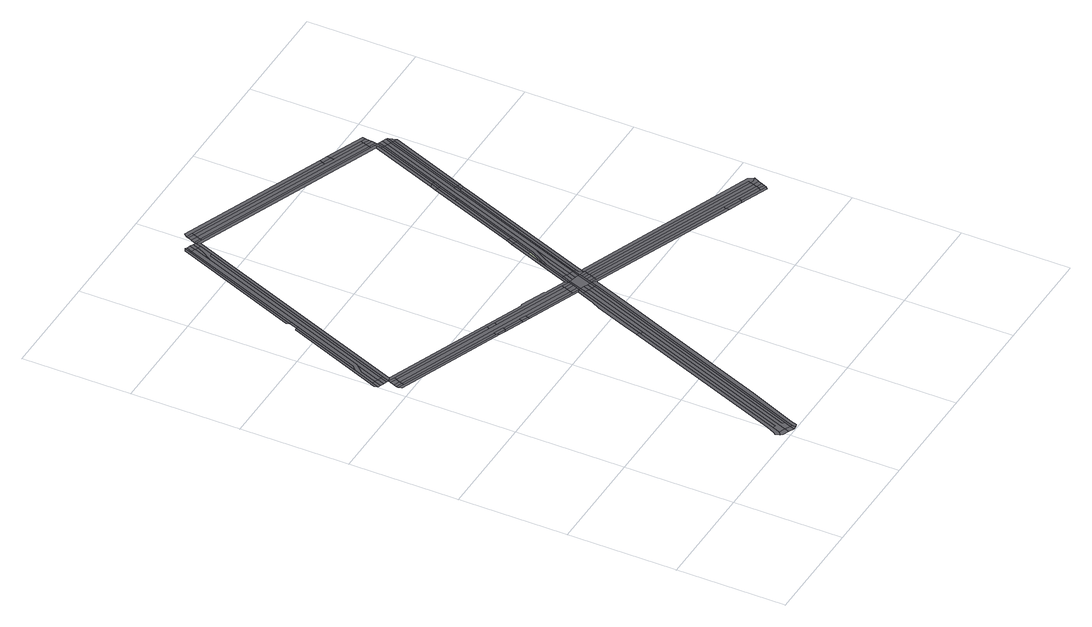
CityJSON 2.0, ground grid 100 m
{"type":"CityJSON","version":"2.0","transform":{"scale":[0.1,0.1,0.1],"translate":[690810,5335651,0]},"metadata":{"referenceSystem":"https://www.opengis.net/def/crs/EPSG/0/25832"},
"CityObjects":{
"object1":{"type":"GenericCityObject","geometry":[{"type":"MultiSurface","lod":"2","boundaries":[[[0,1,2,3]],[[0,4,5,6,7,8,9,10]],[[11,12,13,14,15,16,17,3,18]],[[19,20,21,14,13]],[[0,3,5,4]],[[20,22,6,14]],[[3,2,23,18]],[[6,17,16,15,14]],[[10,24,1,0]],[[25,26,27,28]],[[22,29,7,6]],[[29,30,31,7]],[[18,23,32,33]],[[31,26,25,7]],[[12,11,18,33]],[[28,27,9,8]],[[32,34,35,19]],[[30,36,37,26]],[[27,38,39,24]]],"semantics":{"surfaces":[{"type":"TrafficArea"}],"values":[0,0,0,0,0,0,0,0,0,0,0,0,0,0,0,0,0,0,0]}}]},
"object2":{"type":"GenericCityObject","geometry":[{"type":"MultiSurface","lod":"2","boundaries":[[[40,41,42,43]],[[44,45,46,43]],[[47,48,49,50]],[[51,52,40,53]],[[54,44,43,42]],[[55,56,57,58]],[[53,40,43,46]],[[52,59,41,40]],[[56,60,61,57]],[[48,62,63,49]],[[64,51,53,65]],[[59,66,67,41]],[[68,69,70,71]],[[32,54,42,72]],[[45,73,74,46]],[[58,57,48,47]],[[72,42,69,68]],[[41,67,71,70]],[[50,49,65,53]],[[56,55,46,74]],[[73,75,60,56]],[[76,64,49,63]],[[32,66,77,78,79,80,81,34]],[[57,61,62,48]]],"semantics":{"surfaces":[{"type":"TrafficArea"}],"values":[0,0,0,0,0,0,0,0,0,0,0,0,0,0,0,0,0,0,0,0,0,0,0,0]}}]},
"object3":{"type":"GenericCityObject","geometry":[{"type":"MultiSurface","lod":"2","boundaries":[[[82,83,84,85,86,87,88]],[[89,85,90,91]],[[92,86,85,89]],[[83,93,94,95,96,84]],[[85,84,97,98,99,90]],[[84,96,100,101,97]],[[100,102,103,101]],[[104,105,91,90]],[[88,87,106,107]],[[99,98,108,109,104,90]],[[64,110,86,92]],[[86,110,107,106]],[[111,112,105,104]],[[113,111,104,109,108,101,103]],[[113,103,102,114,115,116,117,118,119,120,112]],[[64,76,121,122,123,124,125]],[[124,126,127,128,129,94,93,82,125]]],"semantics":{"surfaces":[{"type":"TrafficArea"}],"values":[0,0,0,0,0,0,0,0,0,0,0,0,0,0,0,0,0]}}]},
"object4":{"type":"GenericCityObject","attributes":{"name":"Gabelsbergerstrasse"},"geometry":[{"type":"MultiSurface","lod":"2","boundaries":[[[105,130,131,92]],[[112,132,130,105]],[[66,64,92,131]]],"semantics":{"surfaces":[{"type":"TrafficArea"}],"values":[0,0,0]}}]},
"object5":{"type":"GenericCityObject","geometry":[{"type":"MultiSurface","lod":"2","boundaries":[[[133,134,135,136]],[[137,138,133,139]],[[140,141,142,143]],[[144,145,136,135]],[[146,142,141,147]],[[138,148,134,133]],[[139,133,136,149]],[[145,150,149,136]],[[151,152,144,135,153]],[[154,137,139,155]],[[150,156,157,149]],[[148,19,158,134]],[[149,157,142,146]],[[155,139,147,141]],[[134,158,153,135]],[[159,19,35,160,161]],[[156,162,143,142]],[[163,154,141,140]]],"semantics":{"surfaces":[{"type":"TrafficArea"}],"values":[0,0,0,0,0,0,0,0,0,0,0,0,0,0,0,0,0,0]}}]},
"object6":{"type":"GenericCityObject","geometry":[{"type":"MultiSurface","lod":"2","boundaries":[[[164,165,166]],[[167,168,130,169]],[[170,171,172,173]],[[174,175,176,177]],[[178,179,180,181]],[[182,172,171,183]],[[184,185,186,187,167]],[[187,188,168,167]],[[189,190,191,192]],[[193,194,195,196]],[[196,195,192,191]],[[175,174,167,169]],[[197,131,188,187]],[[179,178,198,199]],[[182,183,200,201]],[[177,202,203,174]],[[186,204,185,184,174,203,205,206,197,187]],[[181,180,207,208]],[[209,210,211,212,132,213]],[[152,159,161,214,215,216]],[[165,178,181,166]],[[217,180,179,218]],[[216,215,172,182]],[[171,217,218,183]],[[219,220,196,191]],[[195,212,211,192]],[[152,216,203,202]],[[220,175,193,196]],[[200,183,179,199]],[[221,66,131,197]],[[175,220,222,176]],[[169,212,195,194]],[[178,165,164,221,197,206,205,198]],[[169,130,132,212]],[[203,216,182,201]],[[190,223,219,191]],[[210,209,213,224,189,192,211]],[[215,214,161,160,173,172]],[[223,222,220]],[[77,66,164,166,181,208]],[[170,207,180,171]]],"semantics":{"surfaces":[{"type":"AuxiliaryTrafficArea"},{"type":"TrafficArea"}],"values":[0,1,1,1,1,1,1,1,1,1,1,1,1,1,1,1,1,1,1,1,1,1,1,1,1,1,1,1,1,1,1,1,1,1,1,1,1,1,1,1,1]}}]},
"object7":{"type":"GenericCityObject","geometry":[{"type":"MultiSurface","lod":"2","boundaries":[[[225,226,227,228]],[[229,230,231,232]],[[233,234,235,236]],[[228,227,237,238]],[[228,238,239,240,236]],[[239,229,232,241]],[[242,225,235,243]],[[225,228,236,235]],[[244,226,225,242]],[[234,245,246,247,243,235]],[[248,233,236,240]],[[237,112,249,250,251,238]],[[252,248,240,253]],[[254,213,132,244,242]],[[254,242,243,255]],[[229,239,238,251]],[[253,240,241,232]],[[256,252,232,231]],[[251,250,249,112,120,230,229]],[[255,243,247,246,245,257,258,213]]],"semantics":{"surfaces":[{"type":"TrafficArea"}],"values":[0,0,0,0,0,0,0,0,0,0,0,0,0,0,0,0,0,0,0,0]}}]}
},
"vertices":[
[65,3319,0],[39,3254,0],[72,3241,0],[98,3307,0],[126,3476,0],[194,3552,0],[925,5418,0],[894,5430,0],[163,3570,0],[123,3531,0],[43,3327,0],[908,5271,0],[933,5275,0],[981,5396,0],[958,5405,0],[928,5342,0],[880,5269,0],[852,5232,0],[131,3298,0],[1003,5451,0],[980,5460,0],[975,5447,0],[947,5474,0],[103,3229,0],[17,3263,0],[442,4278,0],[422,4285,0],[393,4212,0],[413,4205,0],[917,5487,0],[900,5494,0],[877,5438,0],[124,3221,0],[151,3291,0],[160,3239,0],[1020,5415,0],[874,5479,0],[410,4311,0],[369,4206,0],[7,3294,0],
[1866,2495,0],[1877,2525,0],[171,3176,0],[156,3137,0],[100,3158,0],[91,3137,0],[147,3115,0],[1338,2657,0],[1329,2633,0],[1389,2610,0],[1398,2634,0],[1917,2435,0],[1931,2471,0],[1854,2459,0],[115,3198,0],[1081,2756,0],[1072,2732,0],[1163,2697,0],[1172,2722,0],[1942,2500,0],[1083,2705,0],[1134,2685,0],[1320,2614,0],[1383,2590,0],[1908,2410,0],[1845,2434,0],[1952,2525,0],[1885,2550,0],[1123,2840,0],[1115,2816,0],[1185,2789,0],[1198,2812,0],[181,3199,0],[82,3114,0],[138,3092,0],[97,3083,0],[1876,2401,0],[1939,2557,0],[1746,2631,0],[1741,2644,0],[1517,2729,0],[1499,2726,0],
[1003,106,0],[998,100,0],[1055,76,0],[1942,2335,0],[1906,2348,0],[1055,162,0],[1029,172,0],[1963,2389,0],[1972,2325,0],[1994,2377,0],[1926,2403,0],[987,84,0],[967,74,0],[984,55,0],[1039,33,0],[1107,55,0],[1132,120,0],[1109,129,0],[1091,10,0],[1104,49,0],[1120,11,0],[1124,43,0],[1999,2315,0],[2020,2367,0],[1652,1694,0],[1625,1690,0],[1446,911,0],[1746,1671,0],[1886,2355,0],[2016,2310,0],[2036,2361,0],[1135,74,0],[1154,23,0],[1169,79,0],[1358,526,0],[1677,1341,0],[1944,2014,0],[2065,2326,0],[2074,2326,0],[1808,2232,0],[1765,2153,0],[1635,1820,0],[1597,1720,0],[1633,1709,0],[1337,1045,0],[1007,210,0],[974,137,0],[954,111,0],
[2065,2498,0],[1970,2521,0],[2084,2494,0],
[1080,5480,0],[1067,5444,0],[2782,4793,0],[2792,4823,0],[1036,5539,0],[1022,5502,0],[1095,5516,0],[2436,5059,0],[2423,5030,0],[2506,4998,0],[2506,5032,0],[2845,4769,0],[2850,4801,0],[2500,4969,0],[2411,5004,0],[1009,5467,0],[2804,4851,0],[2855,4831,0],[2823,4756,0],[2842,4749,0],[2774,4775,0],[1043,5557,0],[1101,5535,0],[2860,4863,0],[2812,4881,0],[1061,5429,0],[2807,4762,0],[2795,4732,0],[2820,4742,0],[2864,4894,0],[1067,5585,0],
[2061,2800,0],[2158,2982,0],[2137,2993,0],[2058,2576,0],[2031,2506,0],[2090,2564,0],[2527,4052,0],[2552,4044,0],[2579,4112,0],[2547,4101,0],[2875,4671,0],[2905,4659,0],[2934,4713,0],[2896,4728,0],[2225,3154,0],[2248,3212,0],[2226,3219,0],[2204,3162,0],[2598,4105,0],[2572,4038,0],[2202,2945,0],[2142,2853,0],[2110,2788,0],[2029,2586,0],[2000,2514,0],[2666,3867,0],[2683,3905,0],[2656,3913,0],[2639,3870,0],[2621,3929,0],[2597,3866,0],[2621,3872,0],[2639,3918,0],[2000,2597,0],[2242,3148,0],[2264,3204,0],[2590,4033,0],[2617,4100,0],[2861,4742,0],[2846,4683,0],[2115,2798,0],[2172,2969,0],[2076,2792,0],[2203,3228,0],[2180,3170,0],[2117,2499,0],[2112,2522,0],[2123,2551,0],[2107,2557,0],[2131,2483,0],[2821,4724,0],[2811,4698,0],[2828,4691,0],[2473,3842,0],[2493,3837,0],[2941,4643,0],[2925,4650,0],[1983,2603,0],[2949,4707,0],[2971,4631,0],[2657,3840,0],
[2122,2427,0],[2067,2447,0],[2057,2420,0],[2110,2398,0],[3406,1844,0],[3409,1811,0],[3523,1767,0],[3555,1785,0],[3828,1738,0],[3840,1771,0],[3787,1791,0],[3776,1758,0],[2046,2389,0],[2099,2371,0],[3415,1869,0],[3765,1733,0],[3566,1810,0],[2132,2454,0],[3797,1823,0],[2076,2472,0],[3865,1822,0],[3848,1816,0],[3827,1812,0],[3818,1712,0],[2050,2364,0],[2065,2357,0],[2090,2346,0],[3809,1685,0],[3754,1707,0],[2140,2480,0],[3805,1844,0],[3787,1665,0],[3836,1870,0],[2141,2509,0]
]}
